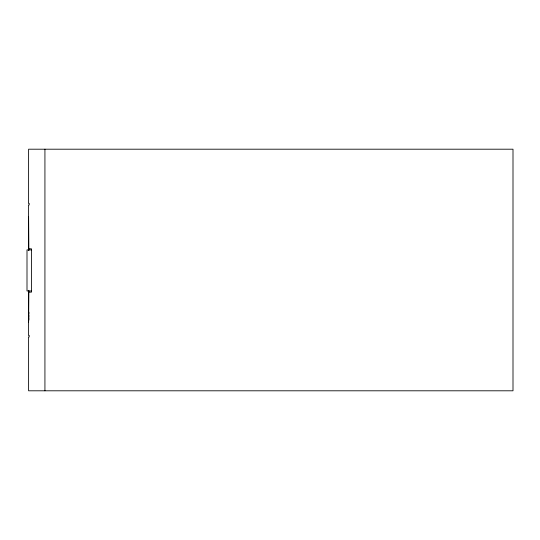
<?xml version="1.0" encoding="UTF-8"?>
<svg xmlns="http://www.w3.org/2000/svg" width="540" height="540" viewBox="0 0 540 540"><rect width="100%" height="100%" fill="white"/><g stroke="black" fill="none" stroke-linecap="round" stroke-linejoin="round"><path stroke-width="0.81" d="M28.607 216.844L28.85 250.574M28.607 248.792L31.421 248.792L31.421 292.181L28.607 292.106M31.421 249.905L27 249.905L27 290.959L31.421 290.959M28.607 322.319L28.85 290.56M44.928 149.202L44.928 390.798M28.883 312.154L28.883 314.145M28.883 315.144L28.883 317.257M28.883 317.979L28.883 320.112M28.607 250.574L28.607 204.984L29.167 204.984L29.167 203.351L28.607 203.351L28.607 149.202L513 149.202L513 390.798L28.607 390.798L28.607 336.994L29.167 336.994L29.167 335.36L28.607 335.36L28.607 290.507"/></g></svg>
